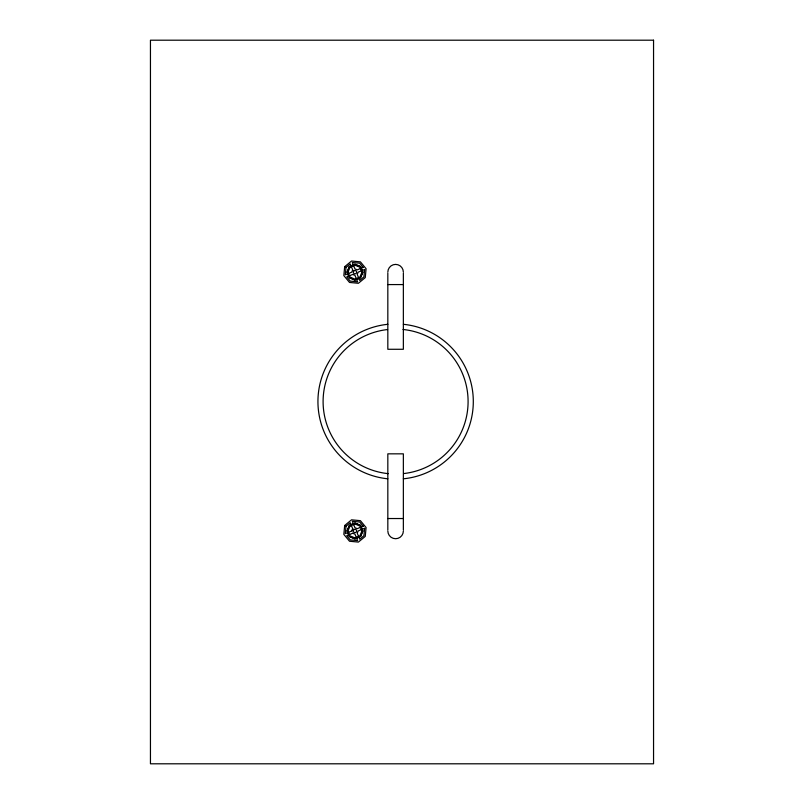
<?xml version="1.0" encoding="UTF-8"?>
<svg xmlns="http://www.w3.org/2000/svg" width="804" height="804" viewBox="0 0 804 804"><rect width="100%" height="100%" fill="white"/><g stroke="black" fill="none" stroke-linecap="round" stroke-linejoin="round"><path stroke-width="1.21" d="M352.021 530.952L352.886 528.871M360.614 536.61L362.956 530.952L360.614 525.303L354.966 522.962L349.308 525.303L346.966 530.952L349.308 536.61L354.966 538.951L357.227 538.017M387.829 284.576L403.357 284.576M387.829 518.53L403.357 518.53M403.357 273.199L403.357 349.278L387.829 349.278L387.829 273.199M403.357 529.916L403.357 453.838L387.829 453.838L387.829 529.916M403.357 530.952A7.769 7.769 0 0 1 395.598 538.72A7.769 7.769 0 0 1 387.829 530.952M387.829 272.154A7.769 7.769 0 0 1 395.598 264.395A7.769 7.769 0 0 1 403.357 272.154M402.985 329.469A72.46 72.46 0 0 1 403.588 473.576M388.201 473.646A72.46 72.46 0 0 1 387.598 329.539M403.367 324.303A77.636 77.636 0 0 1 403.337 478.812M387.819 478.802A77.636 77.636 0 0 1 387.85 324.303M344.675 266.707L343.831 275.581L349.509 282.445L358.383 283.289L365.257 277.611L366.091 268.737L360.413 261.863L351.539 261.029L344.675 266.707M346.011 267.41L345.308 274.827L351.74 272.154L352.685 269.883L350.222 263.933L346.011 267.41M364.624 269.491L363.921 276.908L359.71 280.385L357.237 274.435L358.182 272.154L364.624 269.491M344.675 525.504L343.831 534.379L349.509 541.243L358.383 542.087L365.257 536.409L366.091 527.535L360.413 520.67L351.539 519.826L344.675 525.504M346.011 526.208L345.308 533.625L351.74 530.952L352.685 528.68L350.222 522.731L346.011 526.208M364.624 528.288L363.921 535.705L359.71 539.182L357.237 533.233L358.182 530.952L364.624 528.288M349.308 266.506L346.966 272.154L349.308 277.812L354.966 280.154L360.614 277.812L362.956 272.154L360.614 266.506L354.966 264.164L349.308 266.506M349.509 266.707L347.258 272.154L349.509 277.611L354.966 279.872L360.413 277.611L362.674 272.154L360.413 266.707L354.966 264.446L349.509 266.707M350.021 267.219L347.971 272.154L350.021 277.099L354.966 279.149L359.901 277.099L361.951 272.154L359.901 267.219L354.966 265.169L350.021 267.219M353.73 270.928L353.217 272.154L353.73 273.39L354.966 273.903L356.202 273.39L356.715 272.154L356.202 270.928L354.966 270.415L353.73 270.928M349.509 525.504L347.258 530.952L349.509 536.409L354.966 538.67L360.413 536.409L362.674 530.952L360.413 525.504L354.966 523.243L349.509 525.504M350.021 526.017L347.971 530.952L350.021 535.896L354.966 537.946L359.901 535.896L361.951 530.952L359.901 526.017L354.966 523.967L350.021 526.017M353.73 529.725L353.217 530.952L353.73 532.188L354.966 532.7L356.202 532.188L356.715 530.952L356.202 529.725L354.966 529.213L353.73 529.725M363.187 267.42L357.237 269.883L354.966 268.938L352.303 262.506L359.71 263.199L363.187 267.42M352.685 274.435L346.735 276.898L350.222 281.109L357.629 281.812L354.966 275.38L352.685 274.435M363.187 526.218L357.237 528.68L354.966 527.736L352.303 521.304L359.71 522.007L363.187 526.218M352.685 533.233L346.735 535.695L350.222 539.906L357.629 540.61L354.966 534.178L352.685 533.233M653.551 40.2L150.448 40.2L150.448 763.8L653.551 763.8L653.551 40.2"/></g></svg>
